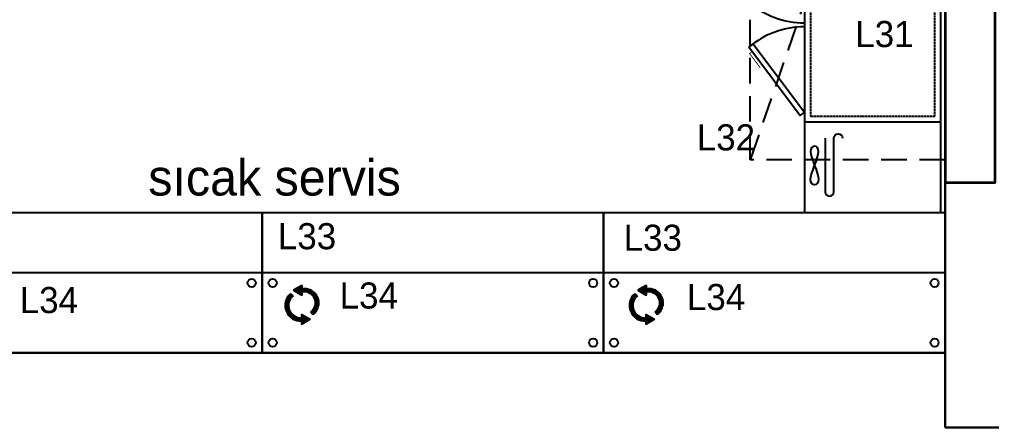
# Model space of a CAD drawing. Header units: millimetres. Extents: x -2729 to 15248, y -12439 to 5292.
# Drawn here: x 6351.9 to 6835.9, y -11146.1 to -10942.7 of the extents above; entities that cross this region are included whole.
import ezdxf

# ---------------------------------------------------------------- set-up
doc = ezdxf.new("R2010")
doc.units = ezdxf.units.MM
doc.linetypes.add('DASHED', pattern=[0.75, 0.5, -0.25])
doc.linetypes.add('HIDDENX2', pattern=[19.049999999999997, 12.7, -6.349999999999998])
doc.layers.add('002 Çizgi', color=7, linetype='Continuous')
doc.layers.add('S2000-002 Çizgi', color=7, linetype='Continuous')
for name, color, linetype, lineweight in [('DUVAR', 7, 'Continuous', 30), ('kolon_Ном_пера__60', 7, 'Continuous', 35), ('mevcut kolonlar_Ном_пера__60', 7, 'Continuous', 35)]:
    doc.layers.add(name, color=color, linetype=linetype, lineweight=lineweight)
doc.styles.add('TAKSİM', font='GOTHIC.TTF', dxfattribs={"height": 20})
pattern_1 = [(360, (3871.651177698737, -8883.167788837622), (-1e-16, -0.5588000000000001), [0.4064, -0.1524]), (270, (3871.651177698737, -8883.167788837622), (-0.5588000000000001, 0), [0.4064, -0.1524])]
pattern_2 = [(360, (4043.086344100933, -8883.167788837622), (-1e-16, -0.5588000000000001), [0.4064, -0.1524]), (270, (4043.086344100933, -8883.167788837622), (-0.5588000000000001, 0), [0.4064, -0.1524])]

# ---------------------------------------------------------------- blocks, each defined once
blk = doc.blocks.new('A$C1D922FFF')
at = {"layer": '002 Çizgi', "color": 7}
blk.add_line((233.0000202903466, 95.81555386538275), (2.029034658157514e-05, 95.81555386537548), dxfattribs=at)
for points in [[(233.0000202903466, 27.81555386538275), (233.0000202903466, 97.81555386538275), (2.029034658157514e-05, 97.81555386537548), (2.029034658335149e-05, 27.81555386537548)], [(216.5600349913402, 30.8416925808433), (215.1030400721211, 31.01372231415917), (213.4009432038729, 31.46725524745307), (211.535445036272, 32.1084569807299), (209.5882462189984, 32.84349311399455), (207.6410474017248, 33.57852924725921), (205.7755492341239, 34.21973098052877), (204.0734523658757, 34.67326391382267), (202.6164574466566, 34.84529364713853), (201.4726483511949, 34.67326391382267), (200.6556418544387, 34.21973098052877), (200.1654379563806, 33.57852924725194), (200.0020366570316, 32.84349311398728), (200.1654379563806, 32.10845698072262), (200.6556418544351, 31.46725524745307), (201.4726483511949, 31.01372231415917), (202.6164574466566, 30.8416925808433), (204.0734523658757, 31.01372231415917), (205.7755492341239, 31.46725524745307), (207.6410474017248, 32.1084569807299), (209.5882462189984, 32.84349311399455), (211.535445036272, 33.57852924725921), (213.4009432038729, 34.21973098052877), (215.1030400721174, 34.67326391382267), (216.5600349913402, 34.84529364713853), (217.7038440868018, 34.67326391382267), (218.5208505835581, 34.21973098052877), (219.0110544816162, 33.57852924725194), (219.1744557809652, 32.84349311398728), (219.0110544816162, 32.10845698072262), (218.5208505835581, 31.46725524745307), (217.7038440868018, 31.01372231415917)], [(35.18001080690738, 0.1504790536728251), (0.9510476938448846, 25.76181607859507), (2.487727915340656, 27.81555386538275), (36.71669102840679, 2.204216840453228)], [(57.38276184093775, -2.633021722431295e-06), (91.49324213948785, 25.76892504746684), (89.9471064786594, 27.81555386538275), (55.83662618010931, 2.046626184894194)], [(128.3121183764633, -2.633021722431295e-06), (94.20163807791323, 25.76892504746684), (95.74777373874167, 27.81555386538275), (129.8582540372918, 2.046626184894194)], [(150.5148694104937, 0.1504790536728251), (184.7438325235562, 25.76181607859507), (183.2071523020604, 27.81555386538275), (148.9781891889943, 2.204216840453228)]]:
    blk.add_lwpolyline(points, close=True, dxfattribs=at)
at = {"layer": '002 Çizgi', "color": 7, "linetype": 'DASHED'}
blk.add_lwpolyline([(185.0000202903466, 92.81555386538275), (3.000020290346582, 92.81555386537548), (3.000020290346583, 30.81555386537548), (185.0000202903466, 30.81555386538275)], close=True, dxfattribs=at)
at = {"layer": '002 Çizgi', "color": 7}
blk.add_lwpolyline([(188.0000202903466, 95.81555386538275), (188.0000202903466, 27.81555386538275)], dxfattribs=at)
for points in [[(222.6686850860788, 42.49722212345114), (195.9968866667332, 42.49722212345114, -1), (195.9968866667332, 46.84302611490602)], [(195.9968866667332, 38.15141813198898), (222.6686850860788, 38.15141813198898, 1), (222.6686850860788, 42.49722212345114)]]:
    blk.add_lwpolyline(points, format="xyb", dxfattribs=at)
at = {"layer": '002 Çizgi', "color": 7, "const_width": 0.4275}
for points in [[(32.92780462727387, 1.835660440136053), (31.93757953542081, 0.5122473707760946), (26.28304803567153, 4.743170506824754), (24.83520097476139, 5.826501571080371)], [(59.62717205765875, 1.69554794422038), (60.62349016297594, 0.3767158405335067), (66.25844862440135, 4.633672523757923), (67.7012839940653, 5.723669497421724)], [(126.0677081597423, 1.69554794422038), (125.0713900544251, 0.3767158405335067), (119.4364315929997, 4.633672523757923), (117.9935962233358, 5.723669497421724)], [(152.7670755901272, 1.835660440136053), (153.7573006819803, 0.5122473707760946), (159.4118321817296, 4.743170506824754), (160.8596792426397, 5.826501571080371)]]:
    blk.add_lwpolyline(points, dxfattribs=at)
at = {"layer": '002 Çizgi', "color": 7}
for centre, radius, start, end in [((2.487727915340656, 27.81555386538275), 42.74999999999995, 319.755034833805, 0), ((89.9471064786594, 27.81555386538275), 42.74999999999999, 180, 220.5092126637801), ((95.74777373874167, 27.81555386538275), 42.74999999999999, 319.49078733622, 0), ((183.2071523020604, 27.81555386538275), 42.74999999999995, 180, 220.244965166195)]:
    blk.add_arc(centre, radius, start, end, dxfattribs=at)

msp = doc.modelspace()

# ---------------------------------------------------------------- hatches: boundary and pattern name
at = {"layer": 'S2000-002 Çizgi'}
h = msp.add_hatch(dxfattribs=at)
h.set_pattern_fill('ANGLE', color=256, scale=0.08, style=0)
h.set_pattern_definition(pattern_1)
edge = h.paths.add_edge_path()
edge.add_ellipse((6493.766741398737, -11083.96914350987), major_axis=(3.926280879098405, 3.926280879098405), ratio=0.999999999999866, start_angle=260.879958972043, end_angle=418.6088662258045)
edge.add_line((6492.460256251029, -11078.57243528708), (6492.460256251029, -11076.97243528708))
edge.add_ellipse((6493.792608678776, -11083.97844280751), major_axis=(-5.042782186855692, 5.042782186855692), ratio=0.9999999999999281, start_angle=171.7161694729124, end_angle=325.76752538108127, ccw=False)
edge.add_line((6498.056228309883, -11089.6951596983), (6497.021058891404, -11088.46811903104))
h.paths.add_polyline_path([(6488.282178987664, -11077.65611152563), (6492.460256251029, -11075.24389749293), (6492.460256251029, -11080.06832555833)])
h = msp.add_hatch(dxfattribs=at)
h.set_pattern_fill('ANGLE', color=256, scale=0.08, style=0)
h.set_pattern_definition(pattern_2)
edge = h.paths.add_edge_path()
edge.add_ellipse((6665.201907800933, -11083.96914350987), major_axis=(3.926280879098405, 3.926280879098405), ratio=0.999999999999866, start_angle=260.879958972043, end_angle=418.6088662258045)
edge.add_line((6663.895422653225, -11078.57243528708), (6663.895422653225, -11076.97243528708))
edge.add_ellipse((6665.227775080972, -11083.97844280751), major_axis=(-5.042782186855692, 5.042782186855692), ratio=0.9999999999999281, start_angle=171.7161694729124, end_angle=325.76752538108127, ccw=False)
edge.add_line((6669.491394712079, -11089.6951596983), (6668.4562252936, -11088.46811903104))
h.paths.add_polyline_path([(6659.71734538986, -11077.65611152563), (6663.895422653225, -11075.24389749293), (6663.895422653225, -11080.06832555833)])
h = msp.add_hatch(dxfattribs=at)
h.set_pattern_fill('ANGLE', color=256, scale=0.08, style=0)
h.set_pattern_definition(pattern_1)
edge = h.paths.add_edge_path()
edge.add_line((6492.460256251029, -11091.37243528708), (6492.460256251029, -11092.97243528708))
edge.add_ellipse((6491.997229205026, -11085.17989622168), major_axis=(5.519875865050897, 5.519875865050897), ratio=0.9999999999998866, start_angle=87.01296561517859, end_angle=228.4004756552081, ccw=False)
edge.add_line((6486.772493484653, -11079.37987934382), (6488.128163981142, -11080.34210662086))
edge.add_ellipse((6491.998455975146, -11085.18793910218), major_axis=(4.385273797372311, 4.385273797372311), ratio=0.9999999999997801, start_angle=83.61382491628162, end_angle=229.2703873723542)
h.paths.add_polyline_path([(6492.460256251029, -11089.64389749293), (6496.638333514394, -11092.05611152563), (6492.460256251029, -11094.46832555833)])
h = msp.add_hatch(dxfattribs=at)
h.set_pattern_fill('ANGLE', color=256, scale=0.08, style=0)
h.set_pattern_definition(pattern_2)
edge = h.paths.add_edge_path()
edge.add_line((6663.895422653225, -11091.37243528708), (6663.895422653225, -11092.97243528708))
edge.add_ellipse((6663.432395607222, -11085.17989622168), major_axis=(5.519875865050897, 5.519875865050897), ratio=0.9999999999998866, start_angle=87.01296561517859, end_angle=228.4004756552081, ccw=False)
edge.add_line((6658.207659886849, -11079.37987934382), (6659.563330383338, -11080.34210662086))
edge.add_ellipse((6663.433622377343, -11085.18793910218), major_axis=(4.385273797372311, 4.385273797372311), ratio=0.9999999999997801, start_angle=83.61382491628162, end_angle=229.2703873723542)
h.paths.add_polyline_path([(6663.895422653225, -11089.64389749293), (6668.07349991659, -11092.05611152563), (6663.895422653225, -11094.46832555833)])

# ---------------------------------------------------------------- linework, layer by layer
for points in [[(6472.719071269418, -11038.87271527297), (6472.719071269418, -11108.87271527297), (6302.719071269418, -11108.8727157736), (6302.719071269418, -11038.8727157736)], [(6642.719071269418, -11038.87271477233), (6642.719071269418, -11108.87271477233), (6472.719071269418, -11108.87271527297), (6472.719071269418, -11038.87271527297)], [(6812.719071302905, -11038.87271477233), (6812.719071302905, -11108.87271477233), (6642.719071302905, -11108.87271502265), (6642.719071302905, -11038.87271502265)], [(6472.719071269418, -11108.8727157736), (6472.719071269418, -11068.8727157736), (6302.719071269418, -11068.8727157736), (6302.719071269418, -11108.8727157736)], [(6642.719071269418, -11108.87271527297), (6642.719071269418, -11068.87271527297), (6472.719071269418, -11068.87271527297), (6472.719071269418, -11108.87271527297)], [(6812.719071302905, -11108.87271527297), (6812.719071302905, -11068.87271527297), (6642.719071302905, -11068.87271502265), (6642.719071302905, -11108.87271502265)]]:
    msp.add_lwpolyline(points, close=True)
for centre in [(6467.513478539656, -11074.01566165578), (6477.924663999181, -11074.01566115515), (6637.513478539656, -11074.01566115515), (6647.924664032667, -11074.01566090483), (6807.513478573142, -11074.01566115515), (6467.513478539656, -11103.72976989142), (6477.924663999181, -11103.72976939079), (6637.513478539656, -11103.72976939079), (6647.924664032667, -11103.72976914047), (6807.513478573142, -11103.72976939079)]:
    msp.add_circle(centre, 2.03290071914671)
at = {"layer": 'DUVAR', "linetype": 'Continuous'}
for p in [(6812.719071369878, -11023.86788004882), (7102.719000470745, -11146.07428815915)]:
    msp.add_line(p, (6812.719071369878, -11146.07428815915), dxfattribs=at)
at = {"layer": 'kolon_Ном_пера__60', "color": 3, "linetype": 'Continuous', "flags": 128}
msp.add_lwpolyline([(6812.719071369878, -11023.86928484888), (6837.719071324154, -11023.86928484888), (6837.719071324154, -10633.86858300076), (6812.719071369878, -10633.86858300076)], close=True, dxfattribs=at)
at = {"layer": 'mevcut kolonlar_Ном_пера__60', "linetype": 'Continuous', "flags": 128}
msp.add_lwpolyline([(6812.719070991527, -11023.86858244885), (6837.719070945805, -11023.86858244885), (6837.719071324154, -10633.86858300076), (6812.719071369878, -10633.86858300076)], close=True, dxfattribs=at)
at = {"layer": 'S2000-002 Çizgi', "linetype": 'HIDDENX2'}
msp.add_line((6812.719071006103, -10729.8192775222), (6715.719071006089, -11012.66523991642), dxfattribs=at)
at = {"layer": 'S2000-002 Çizgi'}
for p, q in [((6488.128163981142, -11080.34210662086), (6486.772493484654, -11079.37987934382)), ((6659.563330383338, -11080.34210662086), (6658.20765988685, -11079.37987934382)), ((6497.021058891405, -11088.46811903104), (6498.056228309883, -11089.6951596983)), ((6668.456225293601, -11088.46811903104), (6669.491394712079, -11089.6951596983))]:
    msp.add_line(p, q, dxfattribs=at)
at = {"layer": 'S2000-002 Çizgi', "linetype": 'HIDDENX2'}
msp.add_lwpolyline([(6715.719071006089, -11012.66523991642), (6715.719071006096, -10729.8192775222), (6812.719071006103, -10729.8192775222), (6812.719071006096, -11012.66523991642)], close=True, dxfattribs=at)
at = {"layer": 'S2000-002 Çizgi'}
for points in [[(6488.282178987664, -11077.65611152563), (6492.460256251029, -11080.06832555833), (6492.460256251029, -11075.24389749293)], [(6659.71734538986, -11077.65611152563), (6663.895422653225, -11080.06832555833), (6663.895422653225, -11075.24389749293)], [(6496.638333514394, -11092.05611152563), (6492.460256251029, -11094.46832555833), (6492.460256251029, -11089.64389749293)], [(6668.07349991659, -11092.05611152563), (6663.895422653225, -11094.46832555833), (6663.895422653225, -11089.64389749293)]]:
    msp.add_lwpolyline(points, close=True, dxfattribs=at)
for centre, radius, start, end in [((6493.792608678776, -11083.97844280751), 7.131570960744617, 306.7161694729166, 100.7675253811035), ((6493.766741398737, -11083.96914350987), 5.552599668906809, 305.8799589720392, 103.6088662258393), ((6665.227775080972, -11083.97844280751), 7.131570960744617, 306.7161694729161, 100.7675253811028), ((6665.201907800933, -11083.96914350987), 5.552599668906809, 305.8799589720397, 103.6088662258388), ((6491.997229205026, -11085.17989622168), 7.806283310970452, 132.0129656151676, 273.4004756551971), ((6491.998455975146, -11085.18793910218), 6.201713678962622, 128.6138249162686, 274.2703873723393), ((6663.432395607222, -11085.17989622168), 7.806283310970452, 132.0129656151682, 273.4004756551967), ((6663.433622377343, -11085.18793910218), 6.201713678962622, 128.6138249162684, 274.2703873723394)]:
    msp.add_arc(centre, radius, start, end, dxfattribs=at)

# ---------------------------------------------------------------- block references
at = {"rotation": 270}
msp.add_blockref('A$C1D922FFF', (6714.903517140706, -10805.87269398136), dxfattribs=at)

# ---------------------------------------------------------------- texts
at = {"style": 'TAKSİM'}
for s, height, p in [('L31', 13, (6768.048812336406, -10956.44284967026)), ('L32', 13, (6689.118382599322, -11007.9364568534)), ('sıcak servis', 18, (6416.041927711743, -11030.43479897588)), ('L33', 13, (6480.553737112409, -11057.19907279644)), ('L33', 13, (6652.714337492625, -11057.95694809279)), ('L34', 13, (6511.305208414605, -11086.75659795117)), ('L34', 13, (6684.22413229906, -11087.51447324752)), ('L34', 13, (6352.03778531337, -11089.03022384022))]:
    msp.add_text(s, height=height, dxfattribs=at).set_placement(p)

doc.saveas('drawing.dxf')
